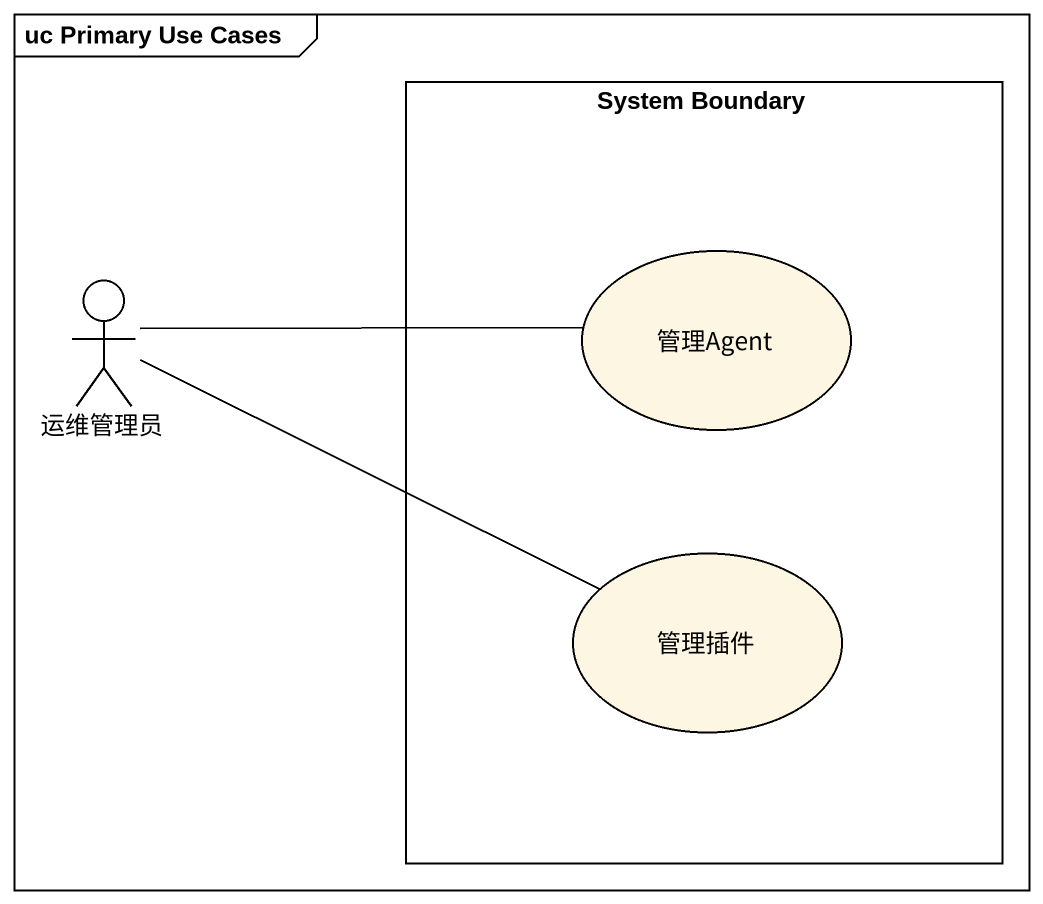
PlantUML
@startuml
mainframe uc Primary Use Cases
rectangle "System Boundary" as System_Boundary {
  usecase 管理Agent
  usecase 管理插件
}
actor 运维管理员
运维管理员 -right- 管理Agent
运维管理员 -right- 管理插件
@enduml
